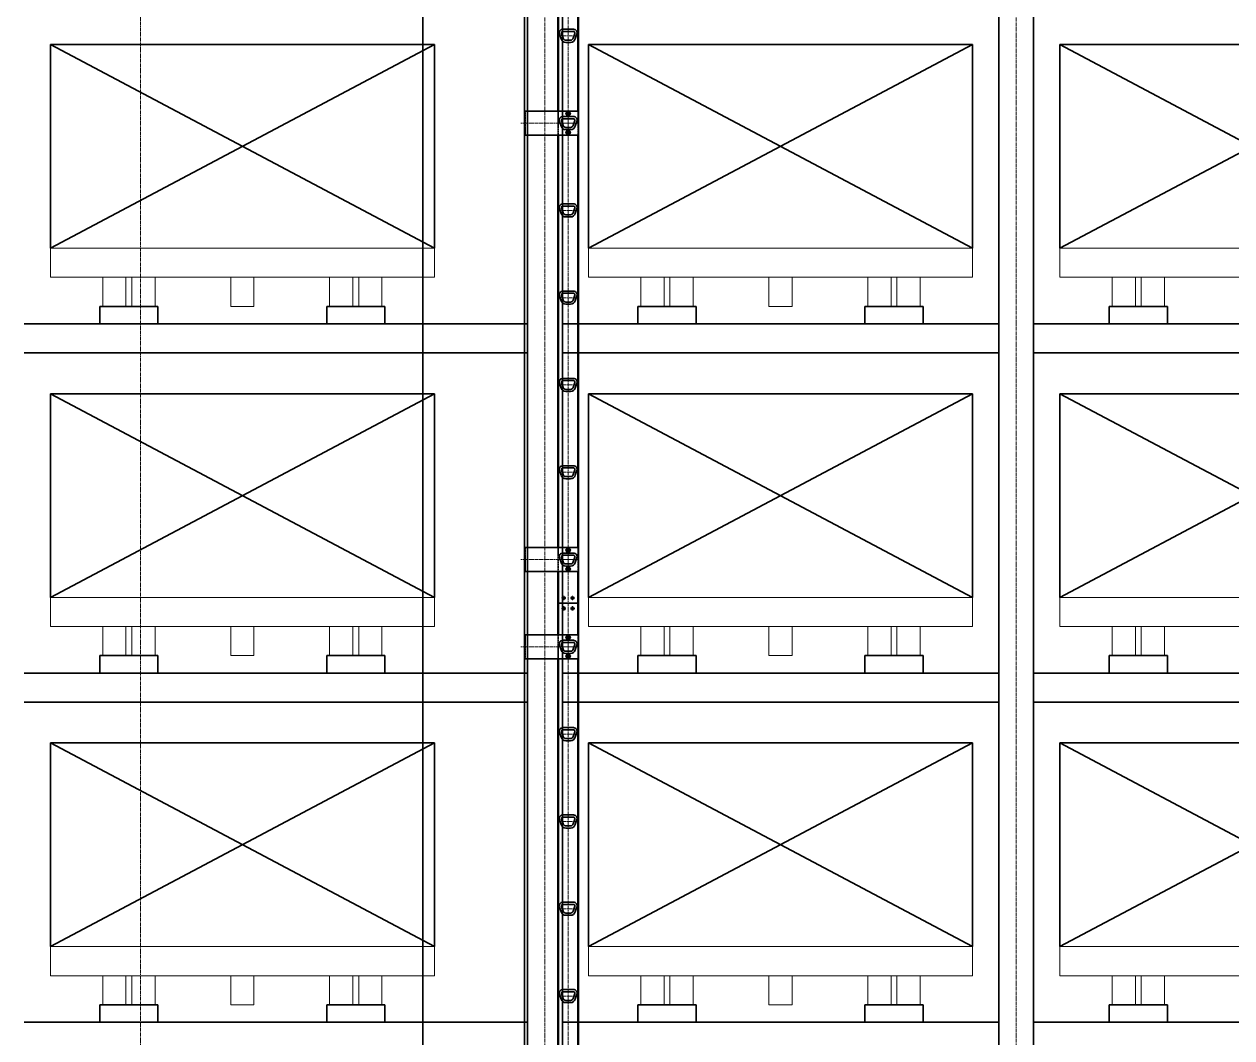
# Model space of a CAD drawing. Header units: millimetres. Extents: x -67280 to 67280, y -47520 to 47520.
# Drawn here: x -44078 to -39927, y 32861 to 36344 of the extents above; entities that cross this region are included whole.
import ezdxf

# ---------------------------------------------------------------- set-up
doc = ezdxf.new("R2010")
doc.units = ezdxf.units.MM
doc.linetypes.add('点画线', pattern=[18, 12, -2, 2, -2])
doc.linetypes.add('虚线', pattern=[2, 1, -1])
for name, color, linetype, lineweight in [('ACADCAXA细实线层', 3, 'Continuous', 18), ('EB0', 7, 'Continuous', 35), ('EB0_1', 7, 'Continuous', 35), ('中心线层', 1, '点画线', 18), ('尺寸线层', 4, 'Continuous', 18), ('标注层AM_5', 3, 'Continuous', 25), ('粗实线层', 7, 'Continuous', 35), ('粗实线层AM_0', 7, 'Continuous', 50), ('细实线层', 3, 'Continuous', 18), ('虚线层', 100, '虚线', 18)]:
    doc.layers.add(name, color=color, linetype=linetype, lineweight=lineweight)

# ---------------------------------------------------------------- blocks, each defined once
blk = doc.blocks.new('*X105')
at = {"layer": 'ACADCAXA细实线层', "linetype": 'Continuous', "lineweight": 18}
for p, q in [((0, 100), (0, 200)), ((0, 200), (1320, 200)), ((1320, 100), (1320, 200)), ((0, 100), (1320, 100)), ((180, 0), (180, 100)), ((260, 0), (260, 100)), ((280, 0), (280, 100)), ((360, 0), (360, 100)), ((620, 0), (620, 100)), ((700, 0), (700, 100)), ((960, 0), (960, 100)), ((1040, 0), (1040, 100)), ((1060, 0), (1060, 100)), ((1140, 0), (1140, 100)), ((180, 0), (260, 0)), ((280, 0), (360, 0)), ((620, 0), (700, 0)), ((1040, 0), (960, 0)), ((1060, 0), (1140, 0))]:
    blk.add_line(p, q, dxfattribs=at)
at = {"layer": 'EB0'}
for p, q in [((0, 900), (1320, 900)), ((1320, 900), (0, 200)), ((0, 900), (1320, 200)), ((0, 900), (0, 200)), ((1320, 900), (1320, 200))]:
    blk.add_line(p, q, dxfattribs=at)
blk = doc.blocks.new('*X106')
at = {"layer": 'EB0'}
for p, q in [((260, 100), (260, 160)), ((460, 160), (260, 160)), ((260, 100), (260, 160)), ((460, 160), (260, 160)), ((460, 100), (460, 160)), ((460, 100), (460, 160)), ((1040, 100), (1040, 160)), ((1040, 160), (1240, 160)), ((1040, 100), (1040, 160)), ((1040, 160), (1240, 160)), ((1240, 100), (1240, 160)), ((1240, 100), (1240, 160)), ((0, 100), (1500, 100)), ((1500, 0), (0, 0))]:
    blk.add_line(p, q, dxfattribs=at)
at = {"layer": '标注层AM_5'}
for p, q in [((0, 100), (1500, 100)), ((1500, 100), (0, 100)), ((0, 0), (1500, 0))]:
    blk.add_line(p, q, dxfattribs=at)
blk = doc.blocks.new('*X107')
at = {"layer": 'ACADCAXA细实线层', "linetype": 'Continuous', "lineweight": 18}
for p, q in [((0, 100), (0, 200)), ((0, 200), (1320, 200)), ((1320, 100), (1320, 200)), ((0, 100), (1320, 100)), ((180, 0), (180, 100)), ((260, 0), (260, 100)), ((280, 0), (280, 100)), ((360, 0), (360, 100)), ((620, 0), (620, 100)), ((700, 0), (700, 100)), ((960, 0), (960, 100)), ((1040, 0), (1040, 100)), ((1060, 0), (1060, 100)), ((1140, 0), (1140, 100)), ((180, 0), (260, 0)), ((280, 0), (360, 0)), ((620, 0), (700, 0)), ((1040, 0), (960, 0)), ((1060, 0), (1140, 0))]:
    blk.add_line(p, q, dxfattribs=at)
at = {"layer": 'EB0'}
for p, q in [((0, 900), (1320, 900)), ((1320, 900), (0, 200)), ((0, 900), (1320, 200)), ((0, 900), (0, 200)), ((1320, 900), (1320, 200))]:
    blk.add_line(p, q, dxfattribs=at)
blk = doc.blocks.new('*X108')
at = {"layer": 'EB0'}
for p, q in [((260, 100), (260, 160)), ((460, 160), (260, 160)), ((260, 100), (260, 160)), ((460, 160), (260, 160)), ((460, 100), (460, 160)), ((460, 100), (460, 160)), ((1040, 100), (1040, 160)), ((1040, 160), (1240, 160)), ((1040, 100), (1040, 160)), ((1040, 160), (1240, 160)), ((1240, 100), (1240, 160)), ((1240, 100), (1240, 160)), ((0, 100), (1500, 100)), ((1500, 0), (0, 0))]:
    blk.add_line(p, q, dxfattribs=at)
at = {"layer": '标注层AM_5'}
for p, q in [((0, 100), (1500, 100)), ((1500, 100), (0, 100)), ((0, 0), (1500, 0))]:
    blk.add_line(p, q, dxfattribs=at)
blk = doc.blocks.new('*X109')
at = {"layer": 'ACADCAXA细实线层', "linetype": 'Continuous', "lineweight": 18}
for p, q in [((0, 100), (0, 200)), ((0, 200), (1320, 200)), ((1320, 100), (1320, 200)), ((0, 100), (1320, 100)), ((180, 0), (180, 100)), ((260, 0), (260, 100)), ((280, 0), (280, 100)), ((360, 0), (360, 100)), ((620, 0), (620, 100)), ((700, 0), (700, 100)), ((960, 0), (960, 100)), ((1040, 0), (1040, 100)), ((1060, 0), (1060, 100)), ((1140, 0), (1140, 100)), ((180, 0), (260, 0)), ((280, 0), (360, 0)), ((620, 0), (700, 0)), ((1040, 0), (960, 0)), ((1060, 0), (1140, 0))]:
    blk.add_line(p, q, dxfattribs=at)
at = {"layer": 'EB0'}
for p, q in [((0, 900), (1320, 900)), ((1320, 900), (0, 200)), ((0, 900), (1320, 200)), ((0, 900), (0, 200)), ((1320, 900), (1320, 200))]:
    blk.add_line(p, q, dxfattribs=at)
blk = doc.blocks.new('*X110')
at = {"layer": 'EB0'}
for p, q in [((260, 100), (260, 160)), ((460, 160), (260, 160)), ((260, 100), (260, 160)), ((460, 160), (260, 160)), ((460, 100), (460, 160)), ((460, 100), (460, 160)), ((1040, 100), (1040, 160)), ((1040, 160), (1240, 160)), ((1040, 100), (1040, 160)), ((1040, 160), (1240, 160)), ((1240, 100), (1240, 160)), ((1240, 100), (1240, 160)), ((0, 100), (1500, 100)), ((1500, 0), (0, 0))]:
    blk.add_line(p, q, dxfattribs=at)
at = {"layer": '标注层AM_5'}
for p, q in [((0, 100), (1500, 100)), ((1500, 100), (0, 100)), ((0, 0), (1500, 0))]:
    blk.add_line(p, q, dxfattribs=at)
blk = doc.blocks.new('*X98')
at = {"layer": 'EB0'}
for p, q in [((0, 0), (0, 11100)), ((120, 0), (120, 11100)), ((1620, 0), (1620, 11100)), ((1740, 0), (1740, 11100))]:
    blk.add_line(p, q, dxfattribs=at)
at = {"layer": '中心线层'}
for p, q in [((60, -3), (60, 11103)), ((1680, -3), (1680, 11103))]:
    blk.add_line(p, q, dxfattribs=at)
at = {"layer": 'EB0'}
for name, p in [('*X109', (210, 6810)), ('*X107', (210, 5610)), ('*X105', (210, 4410))]:
    blk.add_blockref(name, p, dxfattribs=at)
at = {"layer": '粗实线层AM_0'}
for name, p in [('*X110', (120, 6650)), ('*X108', (120, 5450)), ('*X106', (120, 4250))]:
    blk.add_blockref(name, p, dxfattribs=at)
blk = doc.blocks.new('*X127')
at = {"layer": 'ACADCAXA细实线层', "linetype": 'Continuous', "lineweight": 18}
for p, q in [((0, 100), (0, 200)), ((0, 200), (1320, 200)), ((1320, 100), (1320, 200)), ((0, 100), (1320, 100)), ((180, 0), (180, 100)), ((260, 0), (260, 100)), ((280, 0), (280, 100)), ((360, 0), (360, 100)), ((620, 0), (620, 100)), ((700, 0), (700, 100)), ((960, 0), (960, 100)), ((1040, 0), (1040, 100)), ((1060, 0), (1060, 100)), ((1140, 0), (1140, 100)), ((180, 0), (260, 0)), ((280, 0), (360, 0)), ((620, 0), (700, 0)), ((1040, 0), (960, 0)), ((1060, 0), (1140, 0))]:
    blk.add_line(p, q, dxfattribs=at)
at = {"layer": 'EB0'}
for p, q in [((0, 900), (1320, 900)), ((1320, 900), (0, 200)), ((0, 900), (1320, 200)), ((0, 900), (0, 200)), ((1320, 900), (1320, 200))]:
    blk.add_line(p, q, dxfattribs=at)
blk = doc.blocks.new('*X128')
at = {"layer": 'ACADCAXA细实线层', "linetype": 'Continuous', "lineweight": 18}
for p, q in [((0, 100), (0, 200)), ((0, 200), (1320, 200)), ((1320, 100), (1320, 200)), ((0, 100), (1320, 100)), ((180, 0), (180, 100)), ((260, 0), (260, 100)), ((280, 0), (280, 100)), ((360, 0), (360, 100)), ((620, 0), (620, 100)), ((700, 0), (700, 100)), ((960, 0), (960, 100)), ((1040, 0), (1040, 100)), ((1060, 0), (1060, 100)), ((1140, 0), (1140, 100)), ((180, 0), (260, 0)), ((280, 0), (360, 0)), ((620, 0), (700, 0)), ((1040, 0), (960, 0)), ((1060, 0), (1140, 0))]:
    blk.add_line(p, q, dxfattribs=at)
at = {"layer": 'EB0'}
for p, q in [((0, 900), (1320, 900)), ((1320, 900), (0, 200)), ((0, 900), (1320, 200)), ((0, 900), (0, 200)), ((1320, 900), (1320, 200))]:
    blk.add_line(p, q, dxfattribs=at)
blk = doc.blocks.new('*X129')
at = {"layer": 'ACADCAXA细实线层', "linetype": 'Continuous', "lineweight": 18}
for p, q in [((0, 100), (0, 200)), ((0, 200), (1320, 200)), ((1320, 100), (1320, 200)), ((0, 100), (1320, 100)), ((180, 0), (180, 100)), ((260, 0), (260, 100)), ((280, 0), (280, 100)), ((360, 0), (360, 100)), ((620, 0), (620, 100)), ((700, 0), (700, 100)), ((960, 0), (960, 100)), ((1040, 0), (1040, 100)), ((1060, 0), (1060, 100)), ((1140, 0), (1140, 100)), ((180, 0), (260, 0)), ((280, 0), (360, 0)), ((620, 0), (700, 0)), ((1040, 0), (960, 0)), ((1060, 0), (1140, 0))]:
    blk.add_line(p, q, dxfattribs=at)
at = {"layer": 'EB0'}
for p, q in [((0, 900), (1320, 900)), ((1320, 900), (0, 200)), ((0, 900), (1320, 200)), ((0, 900), (0, 200)), ((1320, 900), (1320, 200))]:
    blk.add_line(p, q, dxfattribs=at)
blk = doc.blocks.new('*X512')
at = {"layer": 'ACADCAXA细实线层', "linetype": 'Continuous', "lineweight": 18}
for p, q in [((0, 100), (0, 200)), ((0, 200), (1320, 200)), ((1320, 100), (1320, 200)), ((0, 100), (1320, 100)), ((180, 0), (180, 100)), ((260, 0), (260, 100)), ((280, 0), (280, 100)), ((360, 0), (360, 100)), ((620, 0), (620, 100)), ((700, 0), (700, 100)), ((960, 0), (960, 100)), ((1040, 0), (1040, 100)), ((1060, 0), (1060, 100)), ((1140, 0), (1140, 100)), ((180, 0), (260, 0)), ((280, 0), (360, 0)), ((620, 0), (700, 0)), ((1040, 0), (960, 0)), ((1060, 0), (1140, 0))]:
    blk.add_line(p, q, dxfattribs=at)
at = {"layer": 'EB0'}
for p, q in [((0, 900), (1320, 900)), ((1320, 900), (0, 200)), ((0, 900), (1320, 200)), ((0, 900), (0, 200)), ((1320, 900), (1320, 200))]:
    blk.add_line(p, q, dxfattribs=at)
blk = doc.blocks.new('*X513')
at = {"layer": 'EB0'}
for p, q in [((260, 100), (260, 160)), ((460, 160), (260, 160)), ((260, 100), (260, 160)), ((460, 160), (260, 160)), ((460, 100), (460, 160)), ((460, 100), (460, 160)), ((1040, 100), (1040, 160)), ((1040, 160), (1240, 160)), ((1040, 100), (1040, 160)), ((1040, 160), (1240, 160)), ((1240, 100), (1240, 160)), ((1240, 100), (1240, 160)), ((0, 100), (1500, 100)), ((1500, 0), (0, 0))]:
    blk.add_line(p, q, dxfattribs=at)
at = {"layer": '标注层AM_5'}
for p, q in [((0, 100), (1500, 100)), ((1500, 100), (0, 100)), ((0, 0), (1500, 0))]:
    blk.add_line(p, q, dxfattribs=at)
blk = doc.blocks.new('*X514')
at = {"layer": 'ACADCAXA细实线层', "linetype": 'Continuous', "lineweight": 18}
for p, q in [((0, 100), (0, 200)), ((0, 200), (1320, 200)), ((1320, 100), (1320, 200)), ((0, 100), (1320, 100)), ((180, 0), (180, 100)), ((260, 0), (260, 100)), ((280, 0), (280, 100)), ((360, 0), (360, 100)), ((620, 0), (620, 100)), ((700, 0), (700, 100)), ((960, 0), (960, 100)), ((1040, 0), (1040, 100)), ((1060, 0), (1060, 100)), ((1140, 0), (1140, 100)), ((180, 0), (260, 0)), ((280, 0), (360, 0)), ((620, 0), (700, 0)), ((1040, 0), (960, 0)), ((1060, 0), (1140, 0))]:
    blk.add_line(p, q, dxfattribs=at)
at = {"layer": 'EB0'}
for p, q in [((0, 900), (1320, 900)), ((1320, 900), (0, 200)), ((0, 900), (1320, 200)), ((0, 900), (0, 200)), ((1320, 900), (1320, 200))]:
    blk.add_line(p, q, dxfattribs=at)
blk = doc.blocks.new('*X515')
at = {"layer": 'EB0'}
for p, q in [((260, 100), (260, 160)), ((460, 160), (260, 160)), ((260, 100), (260, 160)), ((460, 160), (260, 160)), ((460, 100), (460, 160)), ((460, 100), (460, 160)), ((1040, 100), (1040, 160)), ((1040, 160), (1240, 160)), ((1040, 100), (1040, 160)), ((1040, 160), (1240, 160)), ((1240, 100), (1240, 160)), ((1240, 100), (1240, 160)), ((0, 100), (1500, 100)), ((1500, 0), (0, 0))]:
    blk.add_line(p, q, dxfattribs=at)
at = {"layer": '标注层AM_5'}
for p, q in [((0, 100), (1500, 100)), ((1500, 100), (0, 100)), ((0, 0), (1500, 0))]:
    blk.add_line(p, q, dxfattribs=at)
blk = doc.blocks.new('*X516')
at = {"layer": 'ACADCAXA细实线层', "linetype": 'Continuous', "lineweight": 18}
for p, q in [((0, 100), (0, 200)), ((0, 200), (1320, 200)), ((1320, 100), (1320, 200)), ((0, 100), (1320, 100)), ((180, 0), (180, 100)), ((260, 0), (260, 100)), ((280, 0), (280, 100)), ((360, 0), (360, 100)), ((620, 0), (620, 100)), ((700, 0), (700, 100)), ((960, 0), (960, 100)), ((1040, 0), (1040, 100)), ((1060, 0), (1060, 100)), ((1140, 0), (1140, 100)), ((180, 0), (260, 0)), ((280, 0), (360, 0)), ((620, 0), (700, 0)), ((1040, 0), (960, 0)), ((1060, 0), (1140, 0))]:
    blk.add_line(p, q, dxfattribs=at)
at = {"layer": 'EB0'}
for p, q in [((0, 900), (1320, 900)), ((1320, 900), (0, 200)), ((0, 900), (1320, 200)), ((0, 900), (0, 200)), ((1320, 900), (1320, 200))]:
    blk.add_line(p, q, dxfattribs=at)
blk = doc.blocks.new('*X517')
at = {"layer": 'EB0'}
for p, q in [((260, 100), (260, 160)), ((460, 160), (260, 160)), ((260, 100), (260, 160)), ((460, 160), (260, 160)), ((460, 100), (460, 160)), ((460, 100), (460, 160)), ((1040, 100), (1040, 160)), ((1040, 160), (1240, 160)), ((1040, 100), (1040, 160)), ((1040, 160), (1240, 160)), ((1240, 100), (1240, 160)), ((1240, 100), (1240, 160)), ((0, 100), (1500, 100)), ((1500, 0), (0, 0))]:
    blk.add_line(p, q, dxfattribs=at)
at = {"layer": '标注层AM_5'}
for p, q in [((0, 100), (1500, 100)), ((1500, 100), (0, 100)), ((0, 0), (1500, 0))]:
    blk.add_line(p, q, dxfattribs=at)
blk = doc.blocks.new('*X505')
at = {"layer": 'EB0'}
for p, q in [((0, 0), (0, 11200)), ((120, 0), (120, 11200))]:
    blk.add_line(p, q, dxfattribs=at)
at = {"layer": '中心线层'}
blk.add_line((60, -3), (60, 11203), dxfattribs=at)
at = {"layer": 'EB0'}
for name, p in [('*X516', (210, 6810)), ('*X514', (210, 5610)), ('*X512', (210, 4410))]:
    blk.add_blockref(name, p, dxfattribs=at)
at = {"layer": '粗实线层AM_0'}
for name, p in [('*X517', (120, 6650)), ('*X515', (120, 5450)), ('*X513', (120, 4250))]:
    blk.add_blockref(name, p, dxfattribs=at)
blk = doc.blocks.new('*X1240')
at = {"layer": 'EB0'}
for p, q in [((-29.9, 6), (-24.4, -10.5)), ((-22.8, 8.4), (-17.3, -8.2)), ((18.1, 22.5), (-18.1, 22.5)), ((-18.1, 15), (18.1, 15)), ((17.3, -8.2), (22.8, 8.4)), ((24.4, -10.5), (29.9, 6)), ((-7.8, -15), (7.8, -15)), ((-7.8, -22.5), (7.8, -22.5))]:
    blk.add_line(p, q, dxfattribs=at)
for centre, radius, start, end in [((-18.1, 10), 12.5, 90, 198.4349), ((-18.1, 10), 5, 90, 198.4349), ((18.1, 10), 12.5, 341.5651, 90), ((18.1, 10), 5, 341.5651, 90), ((-7.8, -5), 17.5, 198.4349, 270), ((-7.8, -5), 10, 198.4349, 270), ((7.8, -5), 10, 270, 341.5651), ((7.8, -5), 17.5, 270, 341.5651)]:
    blk.add_arc(centre, radius, start, end, dxfattribs=at)
at = {"layer": '中心线层', "linetype": '点画线', "lineweight": 18}
blk.add_line((-35.6, 0), (36.9, 0), dxfattribs=at)
blk = doc.blocks.new('*X1241')
at = {"layer": 'EB0'}
for p, q in [((-29.9, 6), (-24.4, -10.5)), ((-22.8, 8.4), (-17.3, -8.2)), ((18.1, 22.5), (-18.1, 22.5)), ((-18.1, 15), (18.1, 15)), ((17.3, -8.2), (22.8, 8.4)), ((24.4, -10.5), (29.9, 6)), ((-7.8, -15), (7.8, -15)), ((-7.8, -22.5), (7.8, -22.5))]:
    blk.add_line(p, q, dxfattribs=at)
for centre, radius, start, end in [((-18.1, 10), 12.5, 90, 198.4349), ((-18.1, 10), 5, 90, 198.4349), ((18.1, 10), 12.5, 341.5651, 90), ((18.1, 10), 5, 341.5651, 90), ((-7.8, -5), 17.5, 198.4349, 270), ((-7.8, -5), 10, 198.4349, 270), ((7.8, -5), 10, 270, 341.5651), ((7.8, -5), 17.5, 270, 341.5651)]:
    blk.add_arc(centre, radius, start, end, dxfattribs=at)
at = {"layer": '中心线层', "linetype": '点画线', "lineweight": 18}
blk.add_line((-35.6, 0), (36.9, 0), dxfattribs=at)
blk = doc.blocks.new('*X1242')
at = {"layer": 'EB0'}
for p, q in [((-29.9, 6), (-24.4, -10.5)), ((-22.8, 8.4), (-17.3, -8.2)), ((18.1, 22.5), (-18.1, 22.5)), ((-18.1, 15), (18.1, 15)), ((17.3, -8.2), (22.8, 8.4)), ((24.4, -10.5), (29.9, 6)), ((-7.8, -15), (7.8, -15)), ((-7.8, -22.5), (7.8, -22.5))]:
    blk.add_line(p, q, dxfattribs=at)
for centre, radius, start, end in [((-18.1, 10), 12.5, 90, 198.4349), ((-18.1, 10), 5, 90, 198.4349), ((18.1, 10), 12.5, 341.5651, 90), ((18.1, 10), 5, 341.5651, 90), ((-7.8, -5), 17.5, 198.4349, 270), ((-7.8, -5), 10, 198.4349, 270), ((7.8, -5), 10, 270, 341.5651), ((7.8, -5), 17.5, 270, 341.5651)]:
    blk.add_arc(centre, radius, start, end, dxfattribs=at)
at = {"layer": '中心线层', "linetype": '点画线', "lineweight": 18}
blk.add_line((-35.6, 0), (36.9, 0), dxfattribs=at)
blk = doc.blocks.new('*X1243')
at = {"layer": 'EB0'}
for p, q in [((-29.9, 6), (-24.4, -10.5)), ((-22.8, 8.4), (-17.3, -8.2)), ((18.1, 22.5), (-18.1, 22.5)), ((-18.1, 15), (18.1, 15)), ((17.3, -8.2), (22.8, 8.4)), ((24.4, -10.5), (29.9, 6)), ((-7.8, -15), (7.8, -15)), ((-7.8, -22.5), (7.8, -22.5))]:
    blk.add_line(p, q, dxfattribs=at)
for centre, radius, start, end in [((-18.1, 10), 12.5, 90, 198.4349), ((-18.1, 10), 5, 90, 198.4349), ((18.1, 10), 12.5, 341.5651, 90), ((18.1, 10), 5, 341.5651, 90), ((-7.8, -5), 17.5, 198.4349, 270), ((-7.8, -5), 10, 198.4349, 270), ((7.8, -5), 10, 270, 341.5651), ((7.8, -5), 17.5, 270, 341.5651)]:
    blk.add_arc(centre, radius, start, end, dxfattribs=at)
at = {"layer": '中心线层', "linetype": '点画线', "lineweight": 18}
blk.add_line((-35.6, 0), (36.9, 0), dxfattribs=at)
blk = doc.blocks.new('*X1244')
at = {"layer": 'EB0'}
for p, q in [((-29.9, 6), (-24.4, -10.5)), ((-22.8, 8.4), (-17.3, -8.2)), ((18.1, 22.5), (-18.1, 22.5)), ((-18.1, 15), (18.1, 15)), ((17.3, -8.2), (22.8, 8.4)), ((24.4, -10.5), (29.9, 6)), ((-7.8, -15), (7.8, -15)), ((-7.8, -22.5), (7.8, -22.5))]:
    blk.add_line(p, q, dxfattribs=at)
for centre, radius, start, end in [((-18.1, 10), 12.5, 90, 198.4349), ((-18.1, 10), 5, 90, 198.4349), ((18.1, 10), 12.5, 341.5651, 90), ((18.1, 10), 5, 341.5651, 90), ((-7.8, -5), 17.5, 198.4349, 270), ((-7.8, -5), 10, 198.4349, 270), ((7.8, -5), 10, 270, 341.5651), ((7.8, -5), 17.5, 270, 341.5651)]:
    blk.add_arc(centre, radius, start, end, dxfattribs=at)
at = {"layer": '中心线层', "linetype": '点画线', "lineweight": 18}
blk.add_line((-35.6, 0), (36.9, 0), dxfattribs=at)
blk = doc.blocks.new('*X1254')
at = {"layer": 'EB0_1'}
for p, q in [((-150, -41), (-150, 41)), ((35, 41), (-150, 41)), ((-29.9, 6), (-24.4, -10.5)), ((18.1, 22.5), (-18.1, 22.5)), ((24.4, -10.5), (29.9, 6)), ((35, -41), (35, 41)), ((35, -41), (-150, -41)), ((-7.8, -22.5), (7.8, -22.5))]:
    blk.add_line(p, q, dxfattribs=at)
for centre in [(0, 32.5), (0, -32.5)]:
    blk.add_circle(centre, 4.5, dxfattribs=at)
for centre, radius, start, end in [((-18.1, 10), 12.5, 90, 198.4349), ((18.1, 10), 12.5, 341.5651, 90), ((-7.8, -5), 17.5, 198.4349, 270), ((7.8, -5), 17.5, 270, 341.5651)]:
    blk.add_arc(centre, radius, start, end, dxfattribs=at)
at = {"layer": '中心线层', "linetype": '点画线', "lineweight": 18}
for p, q in [((22, 0), (-162.2, 0)), ((-35.6, 0), (36.9, 0)), ((-7.5, 32.5), (7.5, 32.5)), ((0, 25), (0, 40)), ((-7.5, -32.5), (7.5, -32.5)), ((0, -40), (0, -25))]:
    blk.add_line(p, q, dxfattribs=at)
at = {"layer": '中心线层'}
blk.add_line((0, -41), (0, 41), dxfattribs=at)
at = {"layer": '虚线层'}
blk.add_line((-147, -41), (-147, 41), dxfattribs=at)
blk = doc.blocks.new('*X1255')
at = {"layer": '中心线层', "linetype": '点画线', "lineweight": 18}
for p, q in [((-9.1, 0), (9.1, 0)), ((0, 9.1), (0, -9.1))]:
    blk.add_line(p, q, dxfattribs=at)
at = {"layer": '粗实线层'}
for p, q in [((-7.5, 0), (-3.8, 6.5)), ((-7.5, 0), (-3.8, -6.5)), ((3.8, 6.5), (-3.8, 6.5)), ((7.5, 0), (3.8, 6.5)), ((7.5, 0), (3.8, -6.5)), ((3.8, -6.5), (-3.8, -6.5))]:
    blk.add_line(p, q, dxfattribs=at)
for radius in [6.5, 3.4]:
    blk.add_circle((0, 0), radius, dxfattribs=at)
at = {"layer": '细实线层'}
blk.add_arc((0, 0), 4, 170, 100, dxfattribs=at)
blk = doc.blocks.new('*X1256')
at = {"layer": '中心线层', "linetype": '点画线', "lineweight": 18}
for p, q in [((-9.1, 0), (9.1, 0)), ((0, 9.1), (0, -9.1))]:
    blk.add_line(p, q, dxfattribs=at)
at = {"layer": '粗实线层'}
for p, q in [((-7.5, 0), (-3.8, 6.5)), ((-7.5, 0), (-3.8, -6.5)), ((3.8, 6.5), (-3.8, 6.5)), ((7.5, 0), (3.8, 6.5)), ((7.5, 0), (3.8, -6.5)), ((3.8, -6.5), (-3.8, -6.5))]:
    blk.add_line(p, q, dxfattribs=at)
for radius in [6.5, 3.4]:
    blk.add_circle((0, 0), radius, dxfattribs=at)
at = {"layer": '细实线层'}
blk.add_arc((0, 0), 4, 170, 100, dxfattribs=at)
blk = doc.blocks.new('*X1228')
at = {"layer": 'EB0'}
for p, q in [((115, 4650), (185, 4650)), ((115, 4650), (115, 4541)), ((117, 4650), (117, 4541)), ((183, 4650), (183, 4541)), ((185, 4650), (185, -150)), ((115, 4459), (115, 3041)), ((117, 4459), (117, 3041)), ((183, 4459), (183, 3041))]:
    blk.add_line(p, q, dxfattribs=at)
for centre in [(135, 4632), (165, 4632), (150, 4532.5), (150, 4467.5)]:
    blk.add_circle(centre, 4.5, dxfattribs=at)
at = {"layer": '中心线层', "linetype": '点画线', "lineweight": 18}
for p, q in [((150, 4653), (150, -153)), ((127.5, 4632), (142.5, 4632)), ((135, 4639.5), (135, 4624.5)), ((172.5, 4632), (157.5, 4632)), ((165, 4639.5), (165, 4624.5)), ((142.5, 4532.5), (157.5, 4532.5))]:
    blk.add_line(p, q, dxfattribs=at)
at = {"layer": '虚线层', "linetype": '虚线', "lineweight": 18}
for p, q in [((115, 4541), (115, 4459)), ((117, 4541), (117, 4459)), ((183, 4541), (183, 4459))]:
    blk.add_line(p, q, dxfattribs=at)
at = {"layer": 'EB0'}
for name, p in [('*X1244', (150, 4500)), ('*X1243', (150, 4200)), ('*X1242', (150, 3900)), ('*X1241', (150, 3600)), ('*X1240', (150, 3300))]:
    blk.add_blockref(name, p, dxfattribs=at)
at = {"layer": '粗实线层'}
blk.add_blockref('*X1254', (150, 4500), dxfattribs=at)
for points in [[(157.5, 4532.5), (156.8, 4533.7), (156.8, 4533.7), (155.6, 4535.7), (155.6, 4535.7), (153.8, 4539), (153.8, 4539), (150, 4539), (150, 4539), (146.2, 4539), (146.2, 4539), (144.4, 4535.7), (144.4, 4535.7), (143.2, 4533.7), (143.2, 4533.7), (142.5, 4532.5), (142.5, 4532.5), (144.4, 4529.2), (144.4, 4529.2), (146.2, 4526), (146.2, 4526), (150, 4526), (150, 4526), (153.8, 4526), (153.8, 4526), (155.6, 4529.2), (155.6, 4529.2)], [(157.5, 4467.5), (156.8, 4468.7), (156.8, 4468.7), (155.6, 4470.7), (155.6, 4470.7), (153.8, 4474), (153.8, 4474), (150, 4474), (150, 4474), (146.2, 4474), (146.2, 4474), (144.4, 4470.7), (144.4, 4470.7), (143.2, 4468.7), (143.2, 4468.7), (142.5, 4467.5), (142.5, 4467.5), (144.4, 4464.2), (144.4, 4464.2), (146.2, 4461), (146.2, 4461), (150, 4461), (150, 4461), (153.8, 4461), (153.8, 4461), (155.6, 4464.2), (155.6, 4464.2)]]:
    blk.add_wipeout(points).dxf.layer = '粗实线层'
for name, p in [('*X1255', (150, 4532.5)), ('*X1256', (150, 4467.5))]:
    blk.add_blockref(name, p, dxfattribs=at)
blk = doc.blocks.new('*X1258')
at = {"layer": 'EB0'}
for p, q in [((-29.9, 6), (-24.4, -10.5)), ((-22.8, 8.4), (-17.3, -8.2)), ((18.1, 22.5), (-18.1, 22.5)), ((-18.1, 15), (18.1, 15)), ((17.3, -8.2), (22.8, 8.4)), ((24.4, -10.5), (29.9, 6)), ((-7.8, -15), (7.8, -15)), ((-7.8, -22.5), (7.8, -22.5))]:
    blk.add_line(p, q, dxfattribs=at)
for centre, radius, start, end in [((-18.1, 10), 12.5, 90, 198.4349), ((-18.1, 10), 5, 90, 198.4349), ((18.1, 10), 12.5, 341.5651, 90), ((18.1, 10), 5, 341.5651, 90), ((-7.8, -5), 17.5, 198.4349, 270), ((-7.8, -5), 10, 198.4349, 270), ((7.8, -5), 10, 270, 341.5651), ((7.8, -5), 17.5, 270, 341.5651)]:
    blk.add_arc(centre, radius, start, end, dxfattribs=at)
at = {"layer": '中心线层', "linetype": '点画线', "lineweight": 18}
blk.add_line((-35.6, 0), (36.9, 0), dxfattribs=at)
blk = doc.blocks.new('*X1259')
at = {"layer": 'EB0'}
for p, q in [((-29.9, 6), (-24.4, -10.5)), ((-22.8, 8.4), (-17.3, -8.2)), ((18.1, 22.5), (-18.1, 22.5)), ((-18.1, 15), (18.1, 15)), ((17.3, -8.2), (22.8, 8.4)), ((24.4, -10.5), (29.9, 6)), ((-7.8, -15), (7.8, -15)), ((-7.8, -22.5), (7.8, -22.5))]:
    blk.add_line(p, q, dxfattribs=at)
for centre, radius, start, end in [((-18.1, 10), 12.5, 90, 198.4349), ((-18.1, 10), 5, 90, 198.4349), ((18.1, 10), 12.5, 341.5651, 90), ((18.1, 10), 5, 341.5651, 90), ((-7.8, -5), 17.5, 198.4349, 270), ((-7.8, -5), 10, 198.4349, 270), ((7.8, -5), 10, 270, 341.5651), ((7.8, -5), 17.5, 270, 341.5651)]:
    blk.add_arc(centre, radius, start, end, dxfattribs=at)
at = {"layer": '中心线层', "linetype": '点画线', "lineweight": 18}
blk.add_line((-35.6, 0), (36.9, 0), dxfattribs=at)
blk = doc.blocks.new('*X1260')
at = {"layer": 'EB0'}
for p, q in [((-29.9, 6), (-24.4, -10.5)), ((-22.8, 8.4), (-17.3, -8.2)), ((18.1, 22.5), (-18.1, 22.5)), ((-18.1, 15), (18.1, 15)), ((17.3, -8.2), (22.8, 8.4)), ((24.4, -10.5), (29.9, 6)), ((-7.8, -15), (7.8, -15)), ((-7.8, -22.5), (7.8, -22.5))]:
    blk.add_line(p, q, dxfattribs=at)
for centre, radius, start, end in [((-18.1, 10), 12.5, 90, 198.4349), ((-18.1, 10), 5, 90, 198.4349), ((18.1, 10), 12.5, 341.5651, 90), ((18.1, 10), 5, 341.5651, 90), ((-7.8, -5), 17.5, 198.4349, 270), ((-7.8, -5), 10, 198.4349, 270), ((7.8, -5), 10, 270, 341.5651), ((7.8, -5), 17.5, 270, 341.5651)]:
    blk.add_arc(centre, radius, start, end, dxfattribs=at)
at = {"layer": '中心线层', "linetype": '点画线', "lineweight": 18}
blk.add_line((-35.6, 0), (36.9, 0), dxfattribs=at)
blk = doc.blocks.new('*X1261')
at = {"layer": 'EB0'}
for p, q in [((-29.9, 6), (-24.4, -10.5)), ((-22.8, 8.4), (-17.3, -8.2)), ((18.1, 22.5), (-18.1, 22.5)), ((-18.1, 15), (18.1, 15)), ((17.3, -8.2), (22.8, 8.4)), ((24.4, -10.5), (29.9, 6)), ((-7.8, -15), (7.8, -15)), ((-7.8, -22.5), (7.8, -22.5))]:
    blk.add_line(p, q, dxfattribs=at)
for centre, radius, start, end in [((-18.1, 10), 12.5, 90, 198.4349), ((-18.1, 10), 5, 90, 198.4349), ((18.1, 10), 12.5, 341.5651, 90), ((18.1, 10), 5, 341.5651, 90), ((-7.8, -5), 17.5, 198.4349, 270), ((-7.8, -5), 10, 198.4349, 270), ((7.8, -5), 10, 270, 341.5651), ((7.8, -5), 17.5, 270, 341.5651)]:
    blk.add_arc(centre, radius, start, end, dxfattribs=at)
at = {"layer": '中心线层', "linetype": '点画线', "lineweight": 18}
blk.add_line((-35.6, 0), (36.9, 0), dxfattribs=at)
blk = doc.blocks.new('*X1262')
at = {"layer": 'EB0'}
for p, q in [((-29.9, 6), (-24.4, -10.5)), ((-22.8, 8.4), (-17.3, -8.2)), ((18.1, 22.5), (-18.1, 22.5)), ((-18.1, 15), (18.1, 15)), ((17.3, -8.2), (22.8, 8.4)), ((24.4, -10.5), (29.9, 6)), ((-7.8, -15), (7.8, -15)), ((-7.8, -22.5), (7.8, -22.5))]:
    blk.add_line(p, q, dxfattribs=at)
for centre, radius, start, end in [((-18.1, 10), 12.5, 90, 198.4349), ((-18.1, 10), 5, 90, 198.4349), ((18.1, 10), 12.5, 341.5651, 90), ((18.1, 10), 5, 341.5651, 90), ((-7.8, -5), 17.5, 198.4349, 270), ((-7.8, -5), 10, 198.4349, 270), ((7.8, -5), 10, 270, 341.5651), ((7.8, -5), 17.5, 270, 341.5651)]:
    blk.add_arc(centre, radius, start, end, dxfattribs=at)
at = {"layer": '中心线层', "linetype": '点画线', "lineweight": 18}
blk.add_line((-35.6, 0), (36.9, 0), dxfattribs=at)
blk = doc.blocks.new('*X1263')
at = {"layer": 'EB0'}
for p, q in [((-29.9, 6), (-24.4, -10.5)), ((-22.8, 8.4), (-17.3, -8.2)), ((18.1, 22.5), (-18.1, 22.5)), ((-18.1, 15), (18.1, 15)), ((17.3, -8.2), (22.8, 8.4)), ((24.4, -10.5), (29.9, 6)), ((-7.8, -15), (7.8, -15)), ((-7.8, -22.5), (7.8, -22.5))]:
    blk.add_line(p, q, dxfattribs=at)
for centre, radius, start, end in [((-18.1, 10), 12.5, 90, 198.4349), ((-18.1, 10), 5, 90, 198.4349), ((18.1, 10), 12.5, 341.5651, 90), ((18.1, 10), 5, 341.5651, 90), ((-7.8, -5), 17.5, 198.4349, 270), ((-7.8, -5), 10, 198.4349, 270), ((7.8, -5), 10, 270, 341.5651), ((7.8, -5), 17.5, 270, 341.5651)]:
    blk.add_arc(centre, radius, start, end, dxfattribs=at)
at = {"layer": '中心线层', "linetype": '点画线', "lineweight": 18}
blk.add_line((-35.6, 0), (36.9, 0), dxfattribs=at)
blk = doc.blocks.new('*X1264')
at = {"layer": 'EB0'}
for p, q in [((-29.9, 6), (-24.4, -10.5)), ((-22.8, 8.4), (-17.3, -8.2)), ((18.1, 22.5), (-18.1, 22.5)), ((-18.1, 15), (18.1, 15)), ((17.3, -8.2), (22.8, 8.4)), ((24.4, -10.5), (29.9, 6)), ((-7.8, -15), (7.8, -15)), ((-7.8, -22.5), (7.8, -22.5))]:
    blk.add_line(p, q, dxfattribs=at)
for centre, radius, start, end in [((-18.1, 10), 12.5, 90, 198.4349), ((-18.1, 10), 5, 90, 198.4349), ((18.1, 10), 12.5, 341.5651, 90), ((18.1, 10), 5, 341.5651, 90), ((-7.8, -5), 17.5, 198.4349, 270), ((-7.8, -5), 10, 198.4349, 270), ((7.8, -5), 10, 270, 341.5651), ((7.8, -5), 17.5, 270, 341.5651)]:
    blk.add_arc(centre, radius, start, end, dxfattribs=at)
at = {"layer": '中心线层', "linetype": '点画线', "lineweight": 18}
blk.add_line((-35.6, 0), (36.9, 0), dxfattribs=at)
blk = doc.blocks.new('*X1274')
at = {"layer": 'EB0_1'}
for p, q in [((-150, -41), (-150, 41)), ((35, 41), (-150, 41)), ((-29.9, 6), (-24.4, -10.5)), ((18.1, 22.5), (-18.1, 22.5)), ((24.4, -10.5), (29.9, 6)), ((35, -41), (35, 41)), ((35, -41), (-150, -41)), ((-7.8, -22.5), (7.8, -22.5))]:
    blk.add_line(p, q, dxfattribs=at)
for centre in [(0, 32.5), (0, -32.5)]:
    blk.add_circle(centre, 4.5, dxfattribs=at)
for centre, radius, start, end in [((-18.1, 10), 12.5, 90, 198.4349), ((18.1, 10), 12.5, 341.5651, 90), ((-7.8, -5), 17.5, 198.4349, 270), ((7.8, -5), 17.5, 270, 341.5651)]:
    blk.add_arc(centre, radius, start, end, dxfattribs=at)
at = {"layer": '中心线层', "linetype": '点画线', "lineweight": 18}
for p, q in [((22, 0), (-162.2, 0)), ((-35.6, 0), (36.9, 0)), ((-7.5, 32.5), (7.5, 32.5)), ((0, 25), (0, 40)), ((-7.5, -32.5), (7.5, -32.5)), ((0, -40), (0, -25))]:
    blk.add_line(p, q, dxfattribs=at)
at = {"layer": '中心线层'}
blk.add_line((0, -41), (0, 41), dxfattribs=at)
at = {"layer": '虚线层'}
blk.add_line((-147, -41), (-147, 41), dxfattribs=at)
blk = doc.blocks.new('*X1275')
at = {"layer": '中心线层', "linetype": '点画线', "lineweight": 18}
for p, q in [((-9.1, 0), (9.1, 0)), ((0, 9.1), (0, -9.1))]:
    blk.add_line(p, q, dxfattribs=at)
at = {"layer": '粗实线层'}
for p, q in [((-7.5, 0), (-3.8, 6.5)), ((-7.5, 0), (-3.8, -6.5)), ((3.8, 6.5), (-3.8, 6.5)), ((7.5, 0), (3.8, 6.5)), ((7.5, 0), (3.8, -6.5)), ((3.8, -6.5), (-3.8, -6.5))]:
    blk.add_line(p, q, dxfattribs=at)
for radius in [6.5, 3.4]:
    blk.add_circle((0, 0), radius, dxfattribs=at)
at = {"layer": '细实线层'}
blk.add_arc((0, 0), 4, 170, 100, dxfattribs=at)
blk = doc.blocks.new('*X1276')
at = {"layer": '中心线层', "linetype": '点画线', "lineweight": 18}
for p, q in [((-9.1, 0), (9.1, 0)), ((0, 9.1), (0, -9.1))]:
    blk.add_line(p, q, dxfattribs=at)
at = {"layer": '粗实线层'}
for p, q in [((-7.5, 0), (-3.8, 6.5)), ((-7.5, 0), (-3.8, -6.5)), ((3.8, 6.5), (-3.8, 6.5)), ((7.5, 0), (3.8, 6.5)), ((7.5, 0), (3.8, -6.5)), ((3.8, -6.5), (-3.8, -6.5))]:
    blk.add_line(p, q, dxfattribs=at)
for radius in [6.5, 3.4]:
    blk.add_circle((0, 0), radius, dxfattribs=at)
at = {"layer": '细实线层'}
blk.add_arc((0, 0), 4, 170, 100, dxfattribs=at)
blk = doc.blocks.new('*X1277')
at = {"layer": 'EB0_1'}
for p, q in [((-150, -41), (-150, 41)), ((35, 41), (-150, 41)), ((-29.9, 6), (-24.4, -10.5)), ((18.1, 22.5), (-18.1, 22.5)), ((24.4, -10.5), (29.9, 6)), ((35, -41), (35, 41)), ((35, -41), (-150, -41)), ((-7.8, -22.5), (7.8, -22.5))]:
    blk.add_line(p, q, dxfattribs=at)
for centre in [(0, 32.5), (0, -32.5)]:
    blk.add_circle(centre, 4.5, dxfattribs=at)
for centre, radius, start, end in [((-18.1, 10), 12.5, 90, 198.4349), ((18.1, 10), 12.5, 341.5651, 90), ((-7.8, -5), 17.5, 198.4349, 270), ((7.8, -5), 17.5, 270, 341.5651)]:
    blk.add_arc(centre, radius, start, end, dxfattribs=at)
at = {"layer": '中心线层', "linetype": '点画线', "lineweight": 18}
for p, q in [((22, 0), (-162.2, 0)), ((-35.6, 0), (36.9, 0)), ((-7.5, 32.5), (7.5, 32.5)), ((0, 25), (0, 40)), ((-7.5, -32.5), (7.5, -32.5)), ((0, -40), (0, -25))]:
    blk.add_line(p, q, dxfattribs=at)
at = {"layer": '中心线层'}
blk.add_line((0, -41), (0, 41), dxfattribs=at)
at = {"layer": '虚线层'}
blk.add_line((-147, -41), (-147, 41), dxfattribs=at)
blk = doc.blocks.new('*X1278')
at = {"layer": '中心线层', "linetype": '点画线', "lineweight": 18}
for p, q in [((-9.1, 0), (9.1, 0)), ((0, 9.1), (0, -9.1))]:
    blk.add_line(p, q, dxfattribs=at)
at = {"layer": '粗实线层'}
for p, q in [((-7.5, 0), (-3.8, 6.5)), ((-7.5, 0), (-3.8, -6.5)), ((3.8, 6.5), (-3.8, 6.5)), ((7.5, 0), (3.8, 6.5)), ((7.5, 0), (3.8, -6.5)), ((3.8, -6.5), (-3.8, -6.5))]:
    blk.add_line(p, q, dxfattribs=at)
for radius in [6.5, 3.4]:
    blk.add_circle((0, 0), radius, dxfattribs=at)
at = {"layer": '细实线层'}
blk.add_arc((0, 0), 4, 170, 100, dxfattribs=at)
blk = doc.blocks.new('*X1279')
at = {"layer": '中心线层', "linetype": '点画线', "lineweight": 18}
for p, q in [((-9.1, 0), (9.1, 0)), ((0, 9.1), (0, -9.1))]:
    blk.add_line(p, q, dxfattribs=at)
at = {"layer": '粗实线层'}
for p, q in [((-7.5, 0), (-3.8, 6.5)), ((-7.5, 0), (-3.8, -6.5)), ((3.8, 6.5), (-3.8, 6.5)), ((7.5, 0), (3.8, 6.5)), ((7.5, 0), (3.8, -6.5)), ((3.8, -6.5), (-3.8, -6.5))]:
    blk.add_line(p, q, dxfattribs=at)
for radius in [6.5, 3.4]:
    blk.add_circle((0, 0), radius, dxfattribs=at)
at = {"layer": '细实线层'}
blk.add_arc((0, 0), 4, 170, 100, dxfattribs=at)
blk = doc.blocks.new('*X1257')
at = {"layer": 'EB0'}
for p, q in [((185, 4391), (185, -109)), ((115, 3000), (115, 1582)), ((117, 3000), (117, 1582)), ((183, 3000), (183, 1582)), ((115, 1500), (115, 82)), ((117, 1500), (117, 82)), ((183, 1500), (183, 82)), ((115, 0), (115, -109)), ((117, 0), (117, -109)), ((183, 0), (183, -109)), ((115, -109), (185, -109))]:
    blk.add_line(p, q, dxfattribs=at)
for centre in [(150, 1573.5), (150, 1508.5), (150, 73.5), (150, 8.5), (135, -91), (165, -91)]:
    blk.add_circle(centre, 4.5, dxfattribs=at)
at = {"layer": '中心线层', "linetype": '点画线', "lineweight": 18}
for p, q in [((150, 4394), (150, -112)), ((150, 1566), (150, 1581)), ((142.5, 1573.5), (157.5, 1573.5)), ((142.5, 1508.5), (157.5, 1508.5)), ((150, 1501), (150, 1516)), ((142.5, 73.5), (157.5, 73.5)), ((150, 66), (150, 81)), ((142.5, 8.5), (157.5, 8.5)), ((150, 1), (150, 16)), ((142.5, -91), (127.5, -91)), ((135, -98.5), (135, -83.5)), ((157.5, -91), (172.5, -91)), ((165, -98.5), (165, -83.5))]:
    blk.add_line(p, q, dxfattribs=at)
at = {"layer": '虚线层', "linetype": '虚线', "lineweight": 18}
for p, q in [((115, 1582), (115, 1500)), ((117, 1582), (117, 1500)), ((183, 1582), (183, 1500)), ((115, 82), (115, 0)), ((117, 82), (117, 0)), ((183, 82), (183, 0))]:
    blk.add_line(p, q, dxfattribs=at)
at = {"layer": 'EB0'}
for name, p in [('*X1264', (150, 1841)), ('*X1263', (150, 1541)), ('*X1262', (150, 1241)), ('*X1261', (150, 941)), ('*X1260', (150, 641)), ('*X1259', (150, 341)), ('*X1258', (150, 41))]:
    blk.add_blockref(name, p, dxfattribs=at)
at = {"layer": '粗实线层'}
for name, p in [('*X1277', (150, 1541)), ('*X1274', (150, 41))]:
    blk.add_blockref(name, p, dxfattribs=at)
for points in [[(157.5, 1573.5), (156.8, 1574.7), (156.8, 1574.7), (155.6, 1576.7), (155.6, 1576.7), (153.8, 1580), (153.8, 1580), (150, 1580), (150, 1580), (146.2, 1580), (146.2, 1580), (144.4, 1576.7), (144.4, 1576.7), (143.2, 1574.7), (143.2, 1574.7), (142.5, 1573.5), (142.5, 1573.5), (144.4, 1570.2), (144.4, 1570.2), (146.2, 1567), (146.2, 1567), (150, 1567), (150, 1567), (153.8, 1567), (153.8, 1567), (155.6, 1570.2), (155.6, 1570.2)], [(157.5, 1508.5), (156.8, 1509.7), (156.8, 1509.7), (155.6, 1511.7), (155.6, 1511.7), (153.8, 1515), (153.8, 1515), (150, 1515), (150, 1515), (146.2, 1515), (146.2, 1515), (144.4, 1511.7), (144.4, 1511.7), (143.2, 1509.7), (143.2, 1509.7), (142.5, 1508.5), (142.5, 1508.5), (144.4, 1505.2), (144.4, 1505.2), (146.2, 1502), (146.2, 1502), (150, 1502), (150, 1502), (153.8, 1502), (153.8, 1502), (155.6, 1505.2), (155.6, 1505.2)], [(157.5, 73.5), (156.8, 74.7), (156.8, 74.7), (155.6, 76.7), (155.6, 76.7), (153.8, 80), (153.8, 80), (150, 80), (150, 80), (146.2, 80), (146.2, 80), (144.4, 76.7), (144.4, 76.7), (143.2, 74.7), (143.2, 74.7), (142.5, 73.5), (142.5, 73.5), (144.4, 70.2), (144.4, 70.2), (146.2, 67), (146.2, 67), (150, 67), (150, 67), (153.8, 67), (153.8, 67), (155.6, 70.2), (155.6, 70.2)], [(157.5, 8.5), (156.8, 9.7), (156.8, 9.7), (155.6, 11.7), (155.6, 11.7), (153.8, 15), (153.8, 15), (150, 15), (150, 15), (146.2, 15), (146.2, 15), (144.4, 11.7), (144.4, 11.7), (143.2, 9.7), (143.2, 9.7), (142.5, 8.5), (142.5, 8.5), (144.4, 5.2), (144.4, 5.2), (146.2, 2), (146.2, 2), (150, 2), (150, 2), (153.8, 2), (153.8, 2), (155.6, 5.2), (155.6, 5.2)]]:
    blk.add_wipeout(points).dxf.layer = '粗实线层'
for name, p in [('*X1278', (150, 1573.5)), ('*X1279', (150, 1508.5)), ('*X1275', (150, 73.5)), ('*X1276', (150, 8.5))]:
    blk.add_blockref(name, p, dxfattribs=at)
blk = doc.blocks.new('*X1214')
at = {"layer": 'EB0'}
for p, q in [((2690, 10427.5), (2690, 377.5)), ((3040, 407.5), (3040, 10427.5))]:
    blk.add_line(p, q, dxfattribs=at)
at = {"layer": '中心线层'}
blk.add_line((1720, 10750.5), (1720, 124.4), dxfattribs=at)
blk.add_line((1720, 10750.5), (1720, 124.4), dxfattribs=at)
at = {"layer": '粗实线层'}
blk.add_blockref('*X1228', (3040, 827.5), dxfattribs=at)
at = {"layer": 'EB0'}
blk.add_blockref('*X1257', (3040, 5586.5), dxfattribs=at)

msp = doc.modelspace()

# ---------------------------------------------------------------- linework, layer by layer
at = {"layer": 'EB0'}
for p, q in [((-43817.969, 35314.126), (-43817.969, 35374.126)), ((-43617.969, 35374.126), (-43817.969, 35374.126)), ((-43817.969, 35314.126), (-43817.969, 35374.126)), ((-43617.969, 35374.126), (-43817.969, 35374.126)), ((-43617.969, 35314.126), (-43617.969, 35374.126)), ((-43617.969, 35314.126), (-43617.969, 35374.126)), ((-43037.969, 35314.126), (-43037.969, 35374.126)), ((-43037.969, 35374.126), (-42837.969, 35374.126)), ((-43037.969, 35314.126), (-43037.969, 35374.126)), ((-43037.969, 35374.126), (-42837.969, 35374.126)), ((-42837.969, 35314.126), (-42837.969, 35374.126)), ((-42837.969, 35314.126), (-42837.969, 35374.126)), ((-44077.969, 35314.126), (-42347.969, 35314.126)), ((-42347.969, 35214.126), (-44077.969, 35214.126)), ((-43817.969, 34114.126), (-43817.969, 34174.126)), ((-43617.969, 34174.126), (-43817.969, 34174.126)), ((-43817.969, 34114.126), (-43817.969, 34174.126)), ((-43617.969, 34174.126), (-43817.969, 34174.126)), ((-43617.969, 34114.126), (-43617.969, 34174.126)), ((-43617.969, 34114.126), (-43617.969, 34174.126)), ((-43037.969, 34114.126), (-43037.969, 34174.126)), ((-43037.969, 34174.126), (-42837.969, 34174.126)), ((-43037.969, 34114.126), (-43037.969, 34174.126)), ((-43037.969, 34174.126), (-42837.969, 34174.126)), ((-42837.969, 34114.126), (-42837.969, 34174.126)), ((-42837.969, 34114.126), (-42837.969, 34174.126)), ((-44077.969, 34114.126), (-42347.969, 34114.126)), ((-42347.969, 34014.126), (-44077.969, 34014.126)), ((-43817.969, 32914.126), (-43817.969, 32974.126)), ((-43617.969, 32974.126), (-43817.969, 32974.126)), ((-43817.969, 32914.126), (-43817.969, 32974.126)), ((-43617.969, 32974.126), (-43817.969, 32974.126)), ((-43617.969, 32914.126), (-43617.969, 32974.126)), ((-43617.969, 32914.126), (-43617.969, 32974.126)), ((-43037.969, 32914.126), (-43037.969, 32974.126)), ((-43037.969, 32974.126), (-42837.969, 32974.126)), ((-43037.969, 32914.126), (-43037.969, 32974.126)), ((-43037.969, 32974.126), (-42837.969, 32974.126)), ((-42837.969, 32914.126), (-42837.969, 32974.126)), ((-42837.969, 32914.126), (-42837.969, 32974.126)), ((-44077.969, 32914.126), (-42347.969, 32914.126))]:
    msp.add_line(p, q, dxfattribs=at)
at = {"layer": '标注层AM_5'}
for p, q in [((-44077.969, 35314.126), (-42347.969, 35314.126)), ((-42347.969, 35314.126), (-44077.969, 35314.126)), ((-44077.969, 35214.126), (-42347.969, 35214.126)), ((-44077.969, 34114.126), (-42347.969, 34114.126)), ((-42347.969, 34114.126), (-44077.969, 34114.126)), ((-44077.969, 34014.126), (-42347.969, 34014.126)), ((-44077.969, 32914.126), (-42347.969, 32914.126)), ((-42347.969, 32914.126), (-44077.969, 32914.126))]:
    msp.add_line(p, q, dxfattribs=at)

# ---------------------------------------------------------------- block references
at = {"layer": 'EB0'}
for name, p in [('*X129', (-43987.969, 35374.126)), ('*X128', (-43987.969, 34174.126)), ('*X127', (-43987.969, 32974.126))]:
    msp.add_blockref(name, p, dxfattribs=at)
at = {"layer": '尺寸线层'}
for name, p in [('*X505', (-40727.969, 28564.126)), ('*X98', (-42347.969, 28564.126))]:
    msp.add_blockref(name, p, dxfattribs=at)

# ---------------------------------------------------------------- next in the draw order: block references
at = {"layer": 'EB0'}
msp.add_blockref('*X1214', (-45397.969, 28876.626), dxfattribs=at)

doc.saveas('drawing.dxf')
